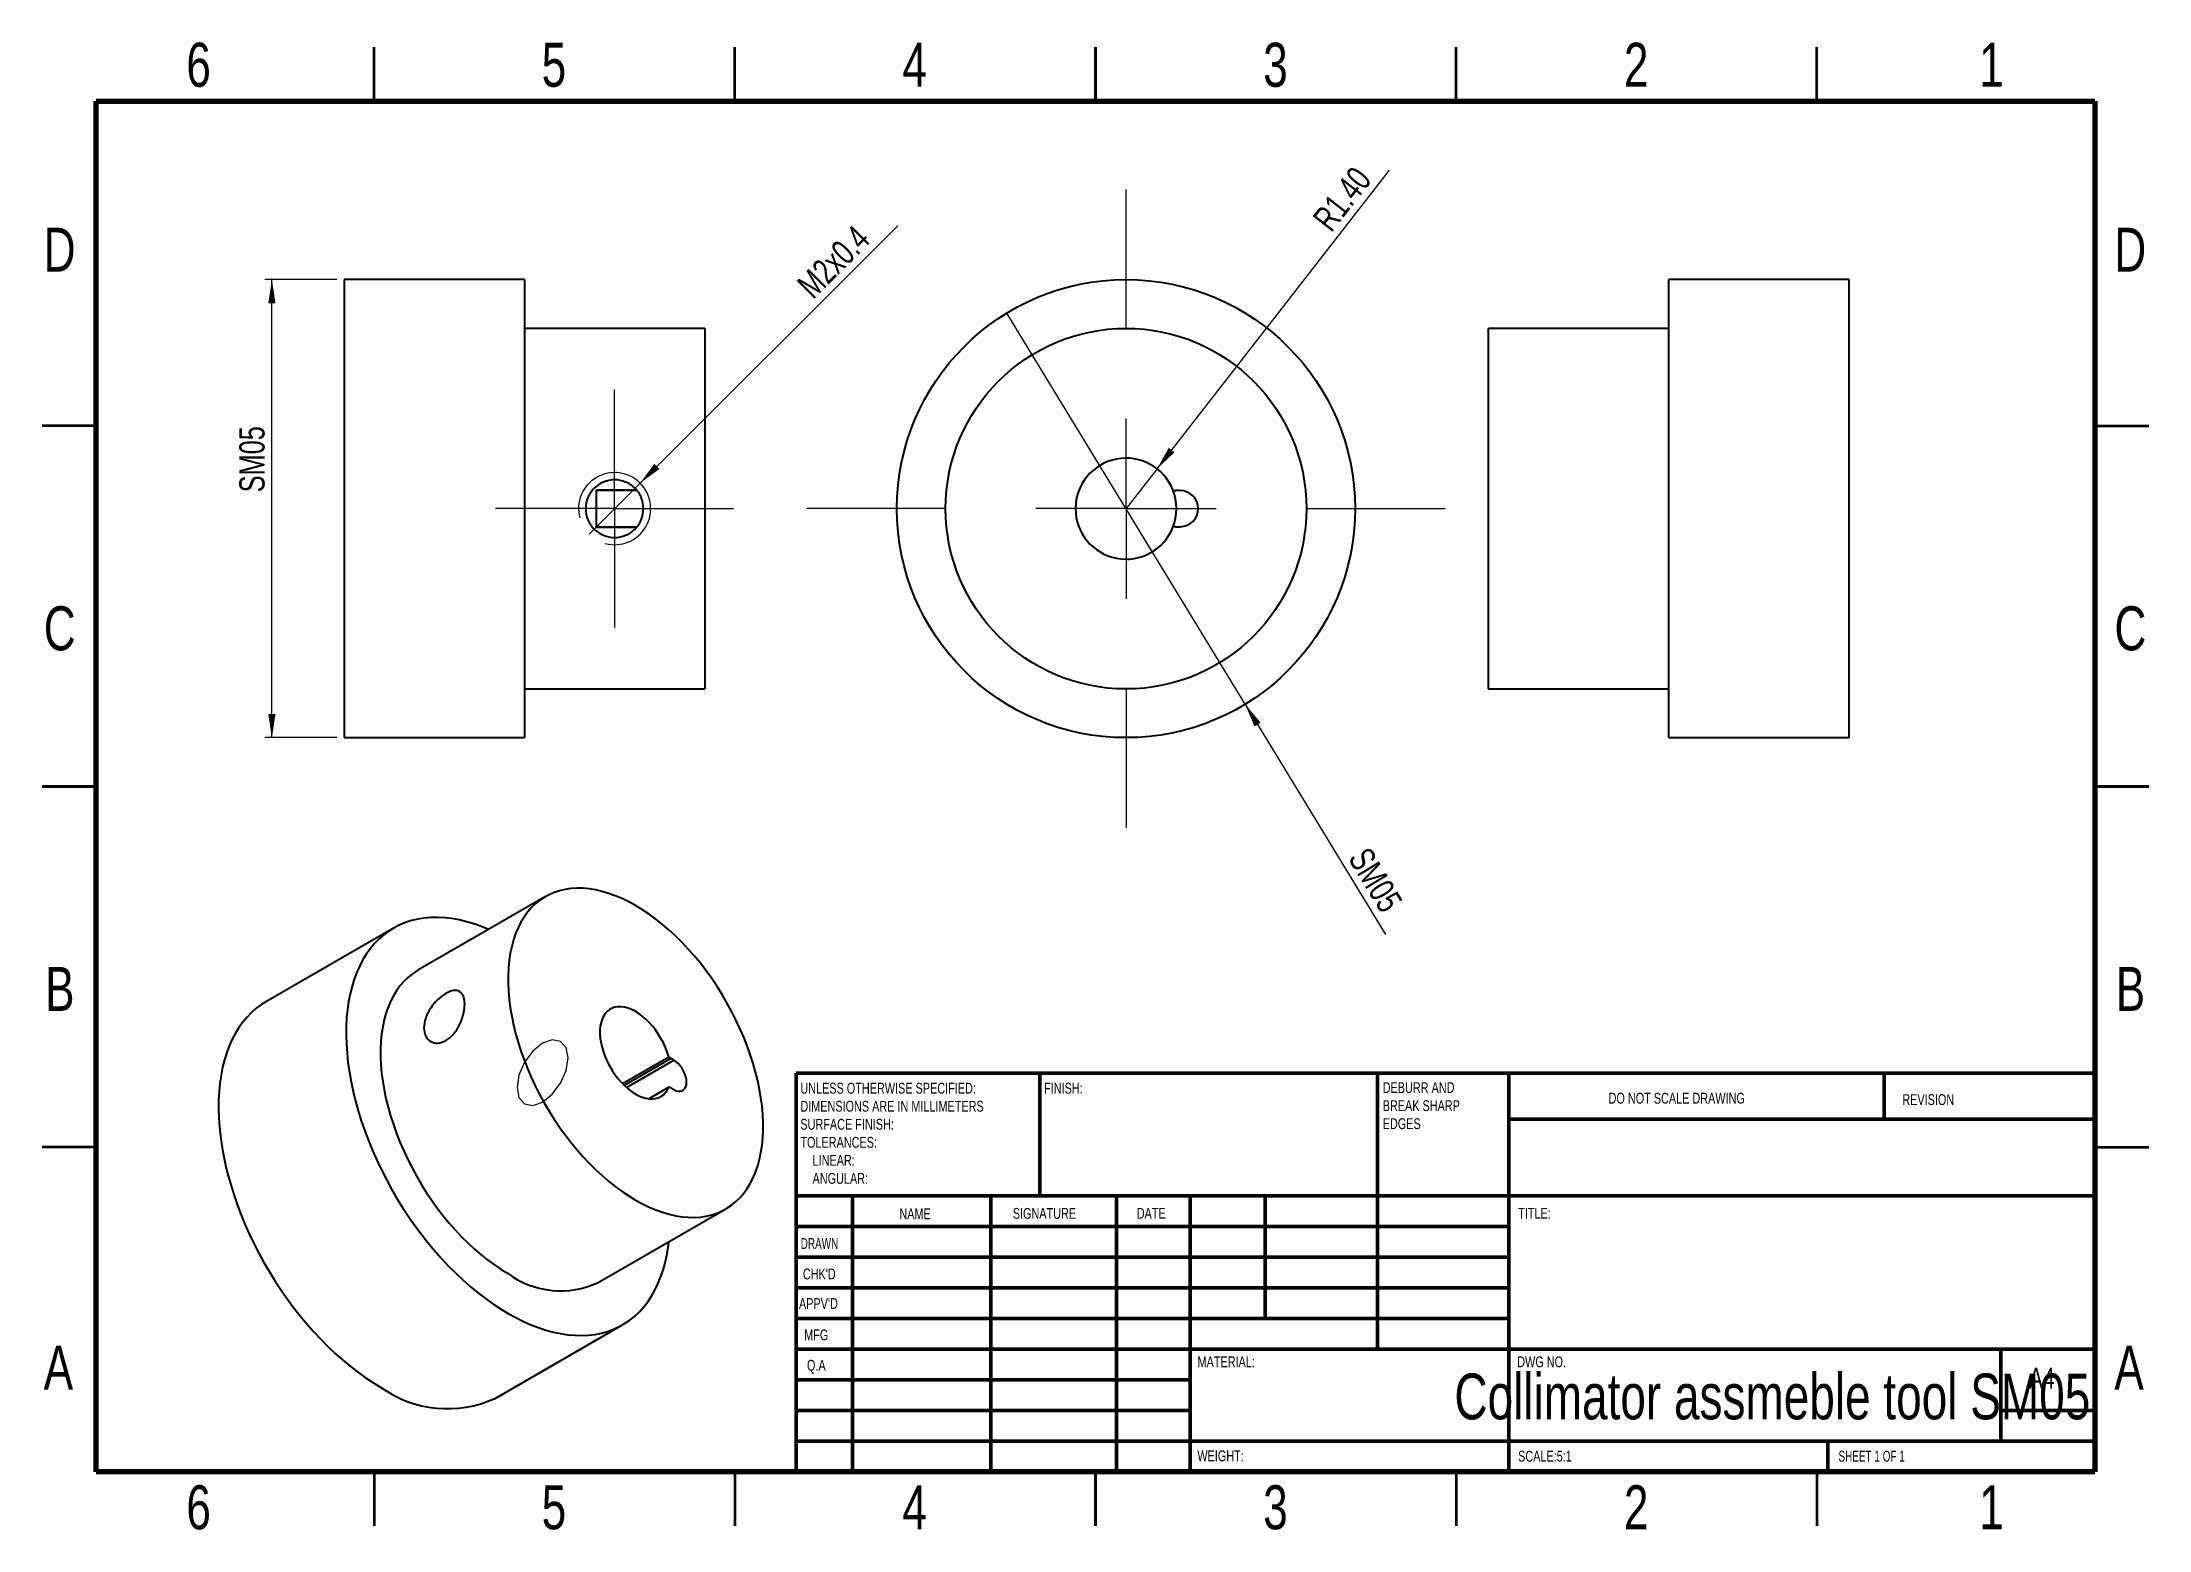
# Model space of a CAD drawing. Header units: millimetres. Extents: x 2 to 294, y 2 to 208.
import ezdxf

# ---------------------------------------------------------------- set-up
doc = ezdxf.new("R2010")
doc.units = ezdxf.units.MM
doc.styles.add('SLDTEXTSTYLE0', font='TXT', dxfattribs={"width": 0.75})
doc.styles.add('SLDTEXTSTYLE1', font='TXT', dxfattribs={"width": 0.686449})
doc.styles.add('SLDTEXTSTYLE2', font='TXT', dxfattribs={"width": 0.6875})
doc.dimstyles.new('SLDDIMSTYLE0', dxfattribs={"dimtxt": 3.5, "dimasz": 3.302, "dimexe": 0, "dimexo": 0.0625, "dimgap": 0.875, "dimtad": 1, "dimlfac": 0.2, "dimrnd": 1e-09, "dimzin": 12, "dimdsep": 46, "dimtxsty": 'SLDTEXTSTYLE0', "dimblk1": 'NONE', "dimsah": 1, "dimcen": 0, "dimadec": 0, "dimazin": 3, "dimtfac": 1, "dimtmove": 0, "dimatfit": 3, "dimldrblk": 'NONE', "dimfxl": 0, "dimfrac": 2, "dimtolj": 1, "dimtzin": 12, "dimarcsym": 0})
doc.dimstyles.new('SLDDIMSTYLE1', dxfattribs={"dimtxt": 3.5, "dimasz": 3.302, "dimexe": 0, "dimexo": 0.0625, "dimgap": 0.875, "dimtad": 1, "dimlfac": 0.2, "dimrnd": 1e-09, "dimzin": 4, "dimdsep": 46, "dimtxsty": 'SLDTEXTSTYLE0', "dimsah": 1, "dimcen": 0, "dimadec": 0, "dimazin": 1, "dimtfac": 1, "dimtofl": 0, "dimtmove": 0, "dimatfit": 3, "dimfxl": 0, "dimfrac": 2, "dimtolj": 1, "dimtzin": 12, "dimarcsym": 0})
doc.dimstyles.new('SLDDIMSTYLE2', dxfattribs={"dimtxt": 3.5, "dimasz": 3.302, "dimexe": 0, "dimexo": 0.0625, "dimgap": 0.875, "dimtad": 1, "dimlfac": 0.2, "dimrnd": 1e-09, "dimzin": 12, "dimdsep": 46, "dimtxsty": 'SLDTEXTSTYLE0', "dimsah": 1, "dimcen": 0.09, "dimadec": 0, "dimazin": 3, "dimtfac": 1, "dimtofl": 0, "dimtmove": 0, "dimatfit": 3, "dimfxl": 0, "dimfrac": 2, "dimtolj": 1, "dimtzin": 12, "dimarcsym": 0})
doc.dimstyles.new('SLDDIMSTYLE3', dxfattribs={"dimtxt": 3.5, "dimasz": 3.302, "dimexe": 0, "dimexo": 0.0625, "dimgap": 0.875, "dimtad": 1, "dimlfac": 0.2, "dimrnd": 1e-09, "dimzin": 12, "dimdsep": 46, "dimtxsty": 'SLDTEXTSTYLE0', "dimblk1": 'NONE', "dimsah": 1, "dimcen": 0, "dimadec": 0, "dimazin": 3, "dimtfac": 1, "dimtmove": 0, "dimatfit": 3, "dimldrblk": 'NONE', "dimfxl": 0, "dimfrac": 2, "dimtolj": 1, "dimtzin": 12, "dimarcsym": 0})

# ---------------------------------------------------------------- blocks, each defined once
blk = doc.blocks.new('SW_NOTE_0')
at = {"color": 0, "linetype": 'Continuous', "lineweight": 0, "char_height": 1.5, "attachment_point": 1, "style": 'SLDTEXTSTYLE0'}
for s, insert in [('UNLESS OTHERWISE SPECIFIED:', (0, 1.93)), ('DIMENSIONS ARE IN MILLIMETERS', (0, -0.57)), ('TOLERANCES:', (0, -5.57)), ('SURFACE FINISH:', (0, -3.07)), ('LINEAR:', (1.69, -8.07)), ('ANGULAR:', (1.69, -10.57))]:
    blk.add_mtext(s, dxfattribs=dict(at, insert=insert))
blk = doc.blocks.new('SW_NOTE_1')
at = {"color": 0, "linetype": 'Continuous', "lineweight": 0, "char_height": 1.5, "attachment_point": 1, "style": 'SLDTEXTSTYLE0'}
for s, insert in [('DEBURR AND', (0, 1.93)), ('BREAK SHARP', (0, -0.57)), ('EDGES', (0, -3.07))]:
    blk.add_mtext(s, dxfattribs=dict(at, insert=insert))
blk = doc.blocks.new('_D')
at = {"color": 7, "linetype": 'Continuous', "lineweight": 18}
for q in [(136.22, 170.64), (188.69, 84.46)]:
    blk.add_line((169.24, 116.4), q, dxfattribs=at)
blk.add_solid([(169.24, 116.4), (170.53, 113.32), (171.39, 113.85)], dxfattribs=at)
at = {"color": 7, "linetype": 'Continuous', "lineweight": 18, "insert": (186.42, 96.87), "char_height": 3.5, "attachment_point": 1, "rotation": 301.3388, "style": 'SLDTEXTSTYLE0'}
blk.add_mtext('SM05', dxfattribs=at)
blk = doc.blocks.new('_NONE')
blk = doc.blocks.new('_D_1')
at = {"color": 7, "linetype": 'Continuous', "lineweight": 18}
for q in [(189.27, 190.45), (152.73, 143.52)]:
    blk.add_line((157.03, 149.04), q, dxfattribs=at)
blk.add_solid([(157.03, 149.04), (159.46, 151.34), (158.66, 151.96)], dxfattribs=at)
at = {"color": 7, "linetype": 'Continuous', "lineweight": 18, "insert": (178.41, 183.84), "char_height": 3.5, "attachment_point": 1, "rotation": 52.0967, "style": 'SLDTEXTSTYLE0'}
blk.add_mtext('R1.40', dxfattribs=at)
blk = doc.blocks.new('SW_CENTERMARKSYMBOL_0')
at = {"color": 0, "linetype": 'Continuous', "lineweight": 0}
for p, q in [((0, 25), (0, 44.25)), ((0, 0), (0, 12.5)), ((-25, 0), (-44.25, 0)), ((0, 0), (-12.5, 0)), ((0, 0), (0, -12.5)), ((0, 0), (12.5, 0)), ((25, 0), (44.25, 0)), ((0, -25), (0, -44.25))]:
    blk.add_line(p, q, dxfattribs=at)
blk = doc.blocks.new('_D_2')
at = {"color": 7, "linetype": 'Continuous', "lineweight": 18}
for p, q in [((43.35, 175.27), (33.35, 175.27)), ((34.35, 111.77), (34.35, 175.27)), ((43.35, 111.77), (33.35, 111.77))]:
    blk.add_line(p, q, dxfattribs=at)
for points in [[(34.35, 175.27), (33.84, 171.97), (34.85, 171.97)], [(34.35, 111.77), (34.85, 115.07), (33.84, 115.07)]]:
    blk.add_solid(points, dxfattribs=at)
at = {"color": 7, "linetype": 'Continuous', "lineweight": 18, "insert": (29.83, 145.79), "char_height": 3.5, "attachment_point": 1, "rotation": 90, "style": 'SLDTEXTSTYLE0'}
blk.add_mtext('SM05', dxfattribs=at)
blk = doc.blocks.new('_D_3')
at = {"color": 7, "linetype": 'Continuous', "lineweight": 18}
for q in [(121.08, 182.75), (78.31, 139.98)]:
    blk.add_line((85.38, 147.06), q, dxfattribs=at)
blk.add_solid([(85.38, 147.06), (88.08, 149.03), (87.36, 149.75)], dxfattribs=at)
at = {"color": 7, "linetype": 'Continuous', "lineweight": 18, "insert": (106.87, 174.92), "char_height": 3.5, "attachment_point": 1, "rotation": 45, "style": 'SLDTEXTSTYLE0'}
blk.add_mtext('M2x0.4', dxfattribs=at)
blk = doc.blocks.new('SW_CENTERMARKSYMBOL_1')
at = {"color": 0, "linetype": 'Continuous', "lineweight": 0}
for p, q in [((0, 12.5), (0, 16.5)), ((0, 0), (0, 12.5)), ((-12.5, 0), (-16.5, 0)), ((0, 0), (-12.5, 0)), ((0, 0), (0, -12.5)), ((0, 0), (12.5, 0)), ((12.5, 0), (16.5, 0)), ((0, -12.5), (0, -16.5))]:
    blk.add_line(p, q, dxfattribs=at)

msp = doc.modelspace()

# ---------------------------------------------------------------- linework, layer by layer
at = {"color": 7, "linetype": 'Continuous', "lineweight": 35}
for p, q in [((48.5, 200), (48.5, 207.5)), ((98.5, 200), (98.5, 207.5)), ((148.5, 207.5), (148.5, 200)), ((148.5, 200), (148.5, 207.5)), ((198.5, 200), (198.5, 207.5)), ((248.5, 200), (248.5, 207.5)), ((10, 155), (2.5, 155)), ((287, 155), (294.5, 155)), ((2.5, 105), (10, 105)), ((10, 105), (2.5, 105)), ((294.5, 105), (287, 105)), ((287, 105), (294.5, 105)), ((10, 55), (2.5, 55)), ((287, 55), (294.5, 55)), ((48.5, 10), (48.5, 2.5)), ((98.5, 10), (98.5, 2.5)), ((148.5, 2.5), (148.5, 10)), ((148.5, 10), (148.5, 2.5)), ((198.5, 10), (198.5, 2.5)), ((248.5, 10), (248.5, 2.5))]:
    msp.add_line(p, q, dxfattribs=at)
at = {"color": 7, "linetype": 'Continuous', "lineweight": 70}
for p, q in [((10, 10), (10, 200)), ((10, 200), (287, 200)), ((287, 200), (287, 10)), ((287, 10), (10, 10))]:
    msp.add_line(p, q, dxfattribs=at)
at = {"color": 7, "linetype": 'Continuous', "lineweight": 25}
for p, q in [((69.346, 175.27), (44.346, 175.27)), ((44.346, 175.27), (44.346, 111.77)), ((69.346, 175.27), (69.346, 111.77)), ((252.956, 175.27), (227.956, 175.27)), ((227.956, 111.77), (227.956, 175.27)), ((252.956, 111.77), (252.956, 175.27)), ((94.346, 168.52), (69.346, 168.52)), ((94.346, 168.52), (94.346, 118.52)), ((227.956, 168.52), (202.956, 168.52)), ((202.956, 118.52), (202.956, 168.52)), ((79.346, 146.108), (84.885, 146.108)), ((79.346, 140.931), (79.346, 146.108)), ((84.952, 146.02), (79.346, 146.02)), ((160.23, 146.02), (159.644, 146.02)), ((79.346, 141.02), (84.951, 141.02)), ((84.877, 140.931), (79.346, 140.931)), ((159.644, 141.02), (160.23, 141.02)), ((69.346, 118.52), (94.346, 118.52)), ((202.956, 118.52), (227.956, 118.52)), ((44.346, 111.77), (69.346, 111.77)), ((227.956, 111.77), (252.956, 111.77)), ((72.259, 89.726), (54.581, 79.521)), ((51.206, 85.367), (33.528, 75.162)), ((82.927, 63.822), (89.356, 67.534)), ((90.061, 67.055), (89.647, 67.294)), ((89.356, 63.307), (86.587, 61.708)), ((89.647, 63.211), (90.061, 62.972)), ((79.579, 36.219), (97.256, 46.424)), ((65.276, 20.168), (82.954, 30.373))]:
    msp.add_line(p, q, dxfattribs=at)
at = {"color": 8, "linetype": 'Continuous', "lineweight": 25}
for p, q in [((89.647, 67.294), (83.185, 63.563)), ((83.504, 63.27), (90.061, 67.055))]:
    msp.add_line(p, q, dxfattribs=at)
at = {"color": 7, "linetype": 'Continuous', "lineweight": 50}
for p, q in [((107, 65.25), (287, 65.25)), ((107, 65.25), (107, 10)), ((140.8, 48.25), (140.8, 65.25)), ((187.6, 65.25), (187.6, 27)), ((205.8, 65.25), (205.8, 10)), ((257.8, 58.875), (257.8, 65.25)), ((287, 58.875), (205.8, 58.875)), ((287, 48.25), (107, 48.25)), ((114.8, 48.25), (114.8, 10)), ((133.991, 48.25), (133.991, 10)), ((151.399, 48.25), (151.399, 10)), ((161.6, 10), (161.6, 48.25)), ((172, 31.25), (172, 48.25)), ((205.8, 44), (107, 44)), ((205.8, 39.75), (107, 39.75)), ((205.8, 35.5), (107, 35.5)), ((205.8, 31.25), (107, 31.25)), ((161.6, 27), (107, 27)), ((161.6, 27), (287, 27)), ((274, 14.25), (274, 27)), ((161.6, 22.75), (107, 22.75)), ((161.6, 18.5), (107, 18.5)), ((287, 18.5), (274, 18.5)), ((107, 14.25), (287, 14.25)), ((250, 10), (250, 14.25))]:
    msp.add_line(p, q, dxfattribs=at)
at = {"color": 7, "linetype": 'Continuous', "lineweight": 25, "flags": 128}
for points in [[(84.758, 47.662), (85.698, 47.147), (86.637, 46.692), (87.569, 46.298), (88.494, 45.966), (89.409, 45.696), (90.31, 45.489), (91.195, 45.347), (92.062, 45.269), (92.909, 45.256), (93.732, 45.307), (94.53, 45.423), (95.3, 45.603), (96.04, 45.847), (96.748, 46.153), (97.423, 46.522), (98.061, 46.952), (98.662, 47.442), (99.223, 47.991), (99.743, 48.596), (100.221, 49.257), (100.655, 49.971), (101.044, 50.736), (101.387, 51.55), (101.682, 52.411), (101.93, 53.317), (102.129, 54.264), (102.279, 55.251), (102.379, 56.274), (102.429, 57.33), (102.429, 58.417), (102.379, 59.531), (102.279, 60.67), (102.129, 61.829), (101.93, 63.006), (101.682, 64.198), (101.387, 65.4), (101.044, 66.61), (100.655, 67.824), (100.221, 69.039), (99.743, 70.252), (99.223, 71.458), (98.662, 72.654), (98.061, 73.838), (97.423, 75.005), (96.748, 76.152), (96.04, 77.277), (95.3, 78.375), (94.53, 79.445), (93.732, 80.482), (92.909, 81.484), (92.062, 82.447), (91.195, 83.371), (90.31, 84.25), (89.409, 85.084), (88.494, 85.87), (87.569, 86.605), (86.637, 87.288), (85.698, 87.917), (84.758, 88.489), (83.817, 89.003), (82.878, 89.458), (81.946, 89.852), (81.021, 90.184), (80.106, 90.454), (79.205, 90.661), (78.32, 90.803), (77.453, 90.881), (76.606, 90.895), (75.783, 90.843), (74.985, 90.727), (74.215, 90.547), (73.475, 90.303), (72.767, 89.997), (72.092, 89.628), (71.454, 89.198), (70.853, 88.708), (70.292, 88.159), (69.772, 87.554), (69.294, 86.893), (68.86, 86.18), (68.471, 85.414), (68.128, 84.6), (67.833, 83.739), (67.585, 82.833), (67.386, 81.886), (67.236, 80.899), (67.136, 79.876), (67.086, 78.82), (67.086, 77.733), (67.136, 76.619), (67.236, 75.48), (67.386, 74.321), (67.585, 73.144), (67.833, 71.952), (68.128, 70.75), (68.471, 69.54), (68.86, 68.326), (69.294, 67.111), (69.772, 65.899), (70.292, 64.692), (70.853, 63.496), (71.454, 62.313), (72.092, 61.145), (72.767, 59.998), (73.475, 58.873), (74.215, 57.775), (74.985, 56.706), (75.783, 55.668), (76.606, 54.667), (77.453, 53.703), (78.32, 52.78), (79.205, 51.9), (80.106, 51.066), (81.021, 50.28), (81.946, 49.545), (82.878, 48.862), (83.817, 48.234), (84.758, 47.662)], [(64.368, 85.171), (63.385, 85.575), (62.343, 85.946), (61.312, 86.255), (60.294, 86.5), (59.291, 86.681), (58.305, 86.799), (57.339, 86.851), (56.395, 86.839), (55.474, 86.762), (54.579, 86.621), (53.713, 86.416), (52.876, 86.147), (52.071, 85.814), (51.299, 85.42), (50.562, 84.964), (49.863, 84.447), (49.201, 83.872), (48.58, 83.238), (48, 82.548), (47.463, 81.802), (46.969, 81.003), (46.52, 80.153), (46.117, 79.253), (45.761, 78.305), (45.452, 77.311), (45.192, 76.274), (44.981, 75.196), (44.818, 74.08), (44.706, 72.927), (44.643, 71.741), (44.631, 70.523), (44.668, 69.278), (44.756, 68.007), (44.893, 66.713), (45.08, 65.4), (45.316, 64.07), (45.601, 62.726), (45.933, 61.371), (46.313, 60.008), (46.739, 58.641), (47.21, 57.272), (47.726, 55.904), (48.285, 54.54), (48.886, 53.184), (49.527, 51.839), (50.208, 50.507), (50.926, 49.191), (51.68, 47.895), (52.469, 46.621), (53.29, 45.372), (54.142, 44.151), (55.023, 42.96), (55.931, 41.803), (56.864, 40.682), (57.819, 39.599), (58.795, 38.557), (59.79, 37.558), (60.801, 36.604), (61.826, 35.698), (62.863, 34.841), (63.909, 34.035), (64.962, 33.283), (66.02, 32.586), (67.08, 31.945)], [(54.581, 79.521), (54.415, 79.423), (53.776, 78.993), (53.175, 78.503), (52.614, 77.954), (52.094, 77.349), (51.616, 76.688), (51.182, 75.975), (50.793, 75.209), (50.45, 74.395), (50.155, 73.534), (49.907, 72.628), (49.708, 71.681), (49.559, 70.694), (49.459, 69.671), (49.408, 68.615), (49.408, 67.528), (49.459, 66.414), (49.559, 65.275), (49.708, 64.116), (49.907, 62.939), (50.155, 61.747), (50.45, 60.545), (50.793, 59.335), (51.182, 58.121), (51.616, 56.906), (52.094, 55.693), (52.614, 54.487), (53.175, 53.291), (53.776, 52.107), (54.415, 50.94), (55.089, 49.793), (55.797, 48.668), (56.537, 47.57), (57.308, 46.5), (58.105, 45.463), (58.929, 44.461), (59.775, 43.498), (60.642, 42.574), (61.528, 41.695), (62.429, 40.861), (63.343, 40.075), (64.268, 39.34), (65.201, 38.657), (66.139, 38.029), (67.08, 37.456)], [(33.528, 75.162), (32.885, 74.759), (32.185, 74.242), (31.524, 73.667), (30.903, 73.033), (30.322, 72.342), (29.785, 71.597), (29.291, 70.798), (28.842, 69.948), (28.44, 69.048), (28.083, 68.1), (27.775, 67.106), (27.514, 66.069), (27.303, 64.991), (27.141, 63.875), (27.028, 62.722), (26.966, 61.536), (26.953, 60.318), (26.991, 59.073), (27.078, 57.802), (27.216, 56.508), (27.403, 55.195), (27.639, 53.864), (27.923, 52.52), (28.256, 51.166), (28.635, 49.803), (29.061, 48.436), (29.533, 47.066), (30.048, 45.699), (30.607, 44.335), (31.208, 42.979), (31.85, 41.634), (32.53, 40.302), (33.248, 38.986), (34.003, 37.69), (34.791, 36.416), (35.613, 35.167), (36.465, 33.946), (37.346, 32.755), (38.253, 31.598), (39.186, 30.477), (40.142, 29.394), (41.118, 28.352), (42.112, 27.353), (43.123, 26.399), (44.148, 25.493), (45.185, 24.636), (46.231, 23.83), (47.284, 23.078), (48.342, 22.381), (49.402, 21.74)], [(89.356, 67.534), (89.15, 68.175), (88.899, 68.815), (88.606, 69.448), (88.274, 70.067), (87.907, 70.666), (87.508, 71.239), (87.082, 71.78), (86.632, 72.283), (86.163, 72.744), (85.68, 73.158), (85.187, 73.521), (84.69, 73.829), (84.194, 74.079), (83.704, 74.268), (83.224, 74.395), (82.76, 74.458), (82.316, 74.457), (81.896, 74.391), (81.506, 74.261), (81.148, 74.07), (80.826, 73.817), (80.544, 73.507), (80.305, 73.142), (80.111, 72.726), (79.963, 72.263), (79.864, 71.758), (79.814, 71.216), (79.814, 70.642), (79.864, 70.042), (79.963, 69.422), (80.111, 68.789), (80.305, 68.148), (80.544, 67.507), (80.826, 66.872), (81.148, 66.248), (81.506, 65.643), (81.896, 65.063), (82.316, 64.513), (82.76, 63.999), (83.224, 63.526), (83.704, 63.098), (84.194, 62.721), (84.69, 62.399), (85.187, 62.133), (85.68, 61.927), (86.163, 61.783), (86.632, 61.703), (87.082, 61.687), (87.508, 61.735), (87.907, 61.848), (88.274, 62.023), (88.606, 62.259), (88.899, 62.554), (89.15, 62.904), (89.356, 63.307)], [(90.061, 62.972), (90.368, 62.826), (90.665, 62.746), (90.945, 62.735), (91.197, 62.794), (91.415, 62.92), (91.592, 63.109), (91.722, 63.356), (91.802, 63.654), (91.829, 63.993), (91.802, 64.363), (91.722, 64.753), (91.592, 65.15), (91.415, 65.544), (91.197, 65.921), (90.945, 66.271), (90.665, 66.583), (90.368, 66.847), (90.061, 67.055)], [(67.08, 31.945), (68.14, 31.362), (69.198, 30.838), (70.251, 30.374), (71.297, 29.972), (72.334, 29.632), (73.359, 29.355), (74.37, 29.141), (75.364, 28.992), (76.34, 28.907), (77.296, 28.887), (78.229, 28.931), (79.136, 29.04), (80.017, 29.214), (80.869, 29.451), (81.691, 29.752), (82.479, 30.115), (83.234, 30.54), (83.952, 31.027), (84.632, 31.573), (85.274, 32.178), (85.875, 32.84), (86.434, 33.558), (86.949, 34.331), (87.421, 35.156), (87.847, 36.031), (88.226, 36.955), (88.559, 37.926), (88.843, 38.942), (89.079, 40), (89.266, 41.097), (89.366, 41.869)]]:
    msp.add_lwpolyline(points, dxfattribs=at)
at = {"color": 7, "linetype": 'Continuous', "lineweight": 18, "flags": 128}
msp.add_lwpolyline([(71.857, 69.4), (70.504, 68.308), (69.357, 66.761), (68.59, 64.994), (68.321, 63.276), (68.59, 61.869), (69.357, 60.987), (70.504, 60.764), (71.857, 61.235), (73.21, 62.327), (74.357, 63.874), (75.123, 65.641), (75.392, 67.358), (75.123, 68.766), (74.357, 69.648), (73.21, 69.87), (71.857, 69.4)], dxfattribs=at)
at = {"color": 7, "linetype": 'Continuous', "lineweight": 25}
for radius in [31.75, 25]:
    msp.add_circle((152.73, 143.52), radius, dxfattribs=at)
for centre, radius, start, end in [((152.73, 143.52), 7, 21.70017, 338.29983), ((159.644, 147.02), 1, 245.7488, 270), ((152.73, 143.52), 7, 338.29983, 21.70017), ((160.23, 143.52), 2.5, 270, 90), ((159.644, 140.02), 1, 90, 114.2512), ((90.281, 68.357), 1.238, 221.71607, 239.21227), ((89.299, 62.642), 0.667, 58.5365, 85.02163), ((74.383, 47.479), 12.401, 233.91914, 294.77041), ((58.69, 34.601), 15.865, 234.16458, 294.52496)]:
    msp.add_arc(centre, radius, start, end, dxfattribs=at)
at = {"color": 7, "linetype": 'Continuous', "lineweight": 18}
msp.add_arc((81.846, 143.52), 5, 255, 195, dxfattribs=at)
at = {"color": 7, "linetype": 'Continuous', "lineweight": 25}
for points in [[(81.846, 147.52), (82.375, 147.52), (82.895, 147.415), (83.863, 147.013), (84.306, 146.716), (85.043, 145.979), (85.341, 145.534), (85.74, 144.572), (85.845, 144.045), (85.846, 142.999), (85.742, 142.475), (85.341, 141.505), (85.047, 141.065), (84.303, 140.319), (83.862, 140.026), (82.895, 139.624), (82.37, 139.52), (81.325, 139.52), (80.798, 139.624), (79.834, 140.023), (79.389, 140.32), (78.651, 141.057), (78.354, 141.499), (77.951, 142.468), (77.846, 142.988), (77.845, 144.045), (77.95, 144.566), (78.35, 145.534), (78.647, 145.978), (79.751, 147.083), (80.787, 147.52), (81.846, 147.52)], [(58.469, 76.312), (58.843, 76.528), (59.198, 76.662), (59.84, 76.754), (60.124, 76.709), (60.585, 76.443), (60.766, 76.218), (61.007, 75.619), (61.069, 75.239), (61.07, 74.386), (61.008, 73.908), (60.767, 72.928), (60.588, 72.432), (60.122, 71.485), (59.84, 71.048), (59.198, 70.301), (58.839, 69.994), (58.1, 69.567), (57.715, 69.445), (56.992, 69.401), (56.647, 69.48), (56.066, 69.814), (55.826, 70.071), (55.499, 70.722), (55.413, 71.111), (55.412, 71.974), (55.498, 72.434), (55.823, 73.364), (56.063, 73.831), (56.932, 75.132), (57.72, 75.88), (58.469, 76.312)]]:
    msp.add_open_spline(points, degree=3, knots=[0, 0, 0, 0, 0.0625, 0.0625, 0.125, 0.125, 0.1875, 0.1875, 0.25, 0.25, 0.3125, 0.3125, 0.375, 0.375, 0.4375, 0.4375, 0.5, 0.5, 0.5625, 0.5625, 0.625, 0.625, 0.6875, 0.6875, 0.75, 0.75, 0.8125, 0.8125, 0.875, 0.875, 1, 1, 1, 1], dxfattribs=at)

# ---------------------------------------------------------------- block references
at = {"color": 7, "linetype": 'Continuous', "lineweight": 0}
for name, p in [('SW_CENTERMARKSYMBOL_0', (152.73, 143.52)), ('SW_CENTERMARKSYMBOL_1', (81.846, 143.52)), ('SW_NOTE_0', (107.594, 61.987)), ('SW_NOTE_1', (188.309, 62.069))]:
    msp.add_blockref(name, p, dxfattribs=at)

# ---------------------------------------------------------------- texts
for s, insert, char_height, attachment_point, style in [('6', (24.189, 208.114), 6.096, 2, 'SLDTEXTSTYLE0'), ('5', (73.439, 208.114), 6.096, 2, 'SLDTEXTSTYLE0'), ('4', (123.439, 208.114), 6.096, 2, 'SLDTEXTSTYLE0'), ('3', (173.439, 208.114), 6.096, 2, 'SLDTEXTSTYLE0'), ('2', (223.439, 208.114), 6.096, 2, 'SLDTEXTSTYLE0'), ('1', (272.689, 208.114), 6.096, 2, 'SLDTEXTSTYLE0'), ('D', (4.93, 182.476), 6.096, 2, 'SLDTEXTSTYLE0'), ('D', (291.93, 182.476), 6.096, 2, 'SLDTEXTSTYLE0'), ('C', (4.937, 129.976), 6.096, 2, 'SLDTEXTSTYLE0'), ('C', (291.937, 129.976), 6.096, 2, 'SLDTEXTSTYLE0'), ('B', (4.953, 79.976), 6.096, 2, 'SLDTEXTSTYLE0'), ('B', (291.953, 79.976), 6.096, 2, 'SLDTEXTSTYLE0'), ('FINISH:', (141.371, 63.919), 1.5, 1, 'SLDTEXTSTYLE0'), ('DO NOT SCALE DRAWING', (219.615, 62.533), 1.5, 1, 'SLDTEXTSTYLE0'), ('REVISION', (260.328, 62.335), 1.5, 1, 'SLDTEXTSTYLE0'), ('NAME', (121.322, 46.501), 1.5, 1, 'SLDTEXTSTYLE0'), ('SIGNATURE', (137.034, 46.562), 1.5, 1, 'SLDTEXTSTYLE0'), ('DATE', (154.215, 46.576), 1.5, 1, 'SLDTEXTSTYLE0'), ('TITLE:', (207.09, 46.576), 1.5, 1, 'SLDTEXTSTYLE0'), ('DRAWN', (107.643, 42.385), 1.5, 1, 'SLDTEXTSTYLE1'), ("CHK'D", (107.939, 38.162), 1.5, 1, 'SLDTEXTSTYLE0'), ("APPV'D", (107.402, 34.066), 1.5, 1, 'SLDTEXTSTYLE0'), ('MFG', (108.124, 29.716), 1.5, 1, 'SLDTEXTSTYLE0'), ('A', (4.757, 27.476), 6.096, 2, 'SLDTEXTSTYLE0'), ('A', (291.757, 27.476), 6.096, 2, 'SLDTEXTSTYLE0'), ('Q.A', (108.509, 25.505), 1.5, 1, 'SLDTEXTSTYLE0'), ('MATERIAL:', (162.646, 25.986), 1.5, 1, 'SLDTEXTSTYLE0'), ('Collimator assmeble tool SM05', (242.311, 23.607), 6.35, 2, 'SLDTEXTSTYLE0'), ('DWG NO.', (206.953, 25.986), 1.5, 1, 'SLDTEXTSTYLE0'), ('A4', (277.871, 24.406), 2.9104, 1, 'SLDTEXTSTYLE0'), ('WEIGHT:', (162.618, 12.949), 1.4986, 1, 'SLDTEXTSTYLE0'), ('SCALE:5:1', (207.074, 12.9), 1.5, 1, 'SLDTEXTSTYLE0'), ('SHEET 1 OF 1', (251.478, 12.9), 1.5, 1, 'SLDTEXTSTYLE2'), ('6', (24.189, 8.114), 6.096, 2, 'SLDTEXTSTYLE0'), ('5', (73.439, 8.114), 6.096, 2, 'SLDTEXTSTYLE0'), ('4', (123.439, 8.114), 6.096, 2, 'SLDTEXTSTYLE0'), ('3', (173.439, 8.114), 6.096, 2, 'SLDTEXTSTYLE0'), ('2', (223.439, 8.114), 6.096, 2, 'SLDTEXTSTYLE0'), ('1', (272.689, 8.114), 6.096, 2, 'SLDTEXTSTYLE0')]:
    msp.add_mtext(s, dxfattribs=dict(at, insert=insert, char_height=char_height, attachment_point=attachment_point, style=style))

# ---------------------------------------------------------------- dimensions: what is measured, and where the dimension line sits
at = {"color": 7, "linetype": 'Continuous', "lineweight": 18}
dim = msp.add_radius_dim(center=(152.73, 143.52), mpoint=(157.03, 149.043), dimstyle='SLDDIMSTYLE1', dxfattribs=at)
dim.commit()
dim.dimension.update_dxf_attribs({"geometry": '_D_1', "text_midpoint": (185.66, 185.816), "dimtype": 164})
for p1, p2, text, dimstyle, picture, middle in [((78.31, 139.984), (85.381, 147.055), 'M2x0.4', 'SLDDIMSTYLE3', '_D_3', (115.626, 177.3)), ((136.216, 170.638), (169.243, 116.402), 'SM05', 'SLDDIMSTYLE0', '_D', (185.66, 89.441))]:
    dim = msp.add_diameter_dim_2p(p1=p1, p2=p2, text=text, dimstyle=dimstyle, override={"dimpost": '<>'}, dxfattribs=at)
    dim.commit()
    dim.dimension.update_dxf_attribs({"geometry": picture, "text_midpoint": middle, "dimtype": 163})
dim = msp.add_linear_dim(base=(34.346, 175.27), p1=(44.346, 111.77), p2=(44.346, 175.27), angle=90, text='SM05', dimstyle='SLDDIMSTYLE2', dxfattribs=at)
dim.commit()
dim.dimension.update_dxf_attribs({"geometry": '_D_2', "text_midpoint": (34.346, 151.677), "dimtype": 160})

doc.saveas('drawing.dxf')
